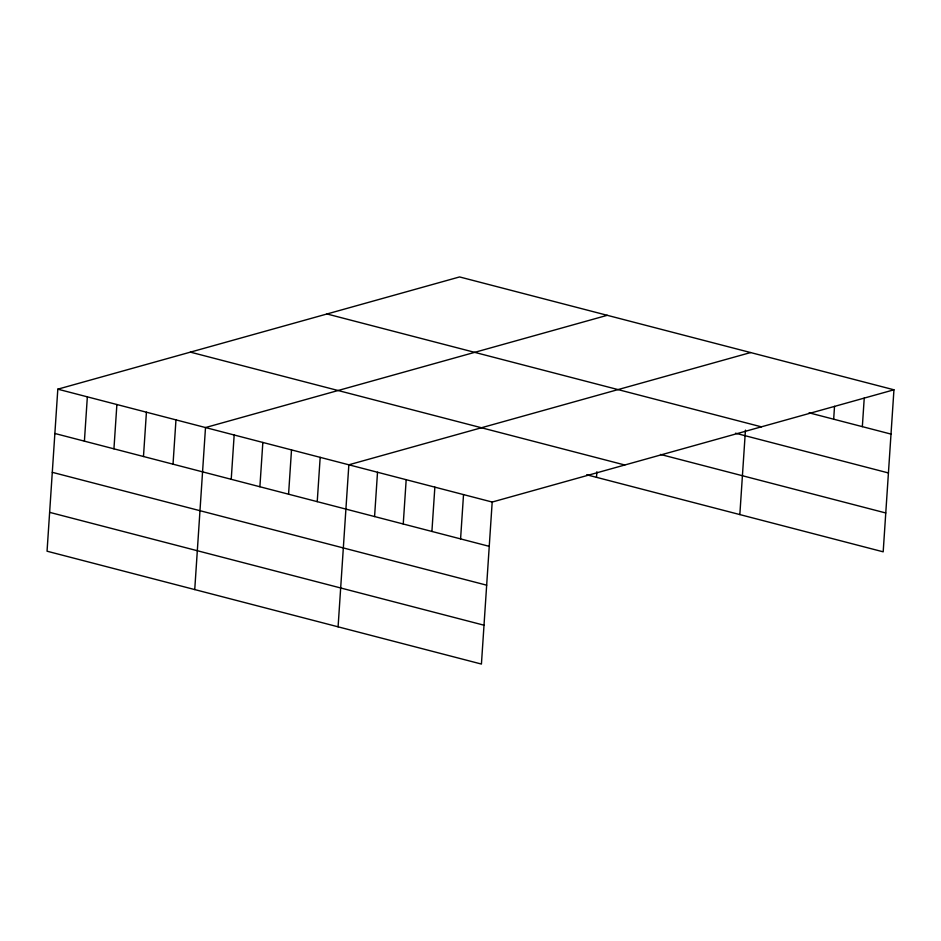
<?xml version="1.0" encoding="UTF-8"?>
<svg xmlns="http://www.w3.org/2000/svg" width="941" height="941" viewBox="0 0 941 941"><rect width="100%" height="100%" fill="white"/><g stroke="black" fill="none" stroke-linecap="round" stroke-linejoin="round"><path stroke-width="1.41" d="M893.95 389.797L459.573 276.936L57.813 389.174L47.05 551.203L481.427 664.064L492.19 502.047L893.95 389.797L883.187 551.826L586.655 474.77M84.408 441.153L87.348 396.855M113.943 448.833L116.884 404.524M143.479 456.503L146.42 412.205M173.026 464.172L175.967 419.874M194.74 589.572L205.503 427.555L607.263 315.306M231.227 479.298L234.168 435.001M259.892 486.744L262.845 442.446M288.569 494.201L291.51 449.904M317.235 501.647L320.175 457.35M338.09 626.824L348.852 464.795L750.6 352.557M374.577 516.55L377.517 472.241M403.242 523.996L406.183 479.698M431.907 531.442L434.86 487.144M460.584 538.887L463.525 494.59M596.5 477.334L596.865 471.782M739.838 514.574L745.448 430.155M833.667 419.204L834.526 406.336M862.344 426.649L864.238 398.067M809.095 412.817L891.009 434.095M326.986 313.976L761.375 426.838M735.521 433.213L888.422 472.947M660.511 454.444L885.763 512.974M190.388 352.134L624.777 464.995M57.813 389.174L492.19 502.047M54.872 433.483L489.249 546.345M52.284 472.323L486.673 585.184M49.626 512.351L484.015 625.212"/></g></svg>
